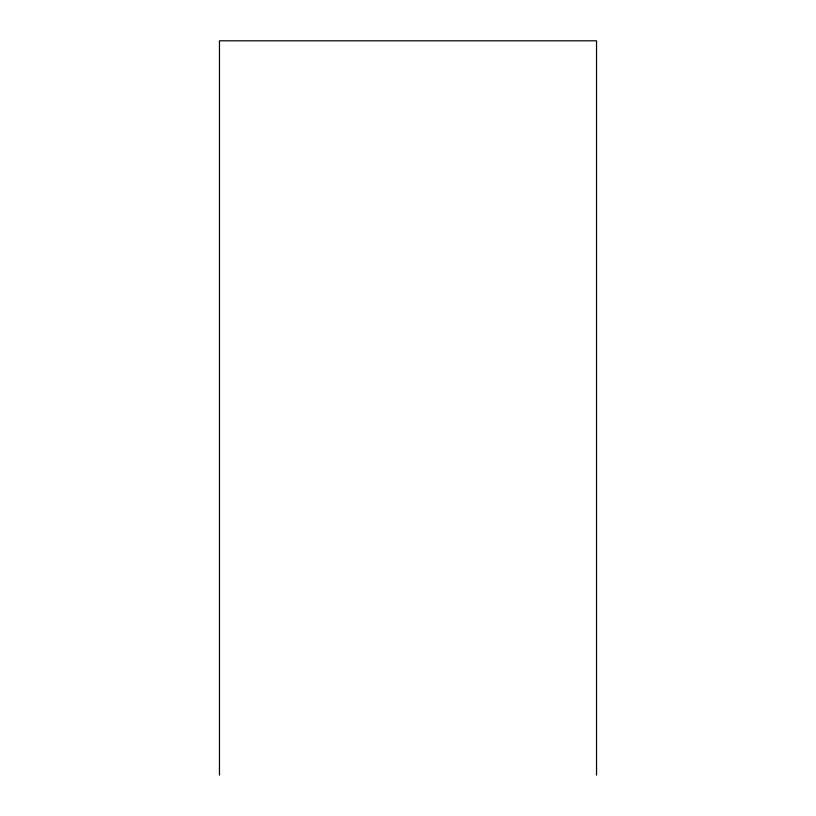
<?xml version="1.0" encoding="UTF-8"?>
<svg xmlns="http://www.w3.org/2000/svg" width="816" height="816" viewBox="0 0 816 816"><rect width="100%" height="100%" fill="white"/><g stroke="black" fill="none" stroke-linecap="round" stroke-linejoin="round"><path stroke-width="1.22" d="M596.537 775.2L596.537 40.8L219.463 40.8L219.463 775.2"/></g></svg>
